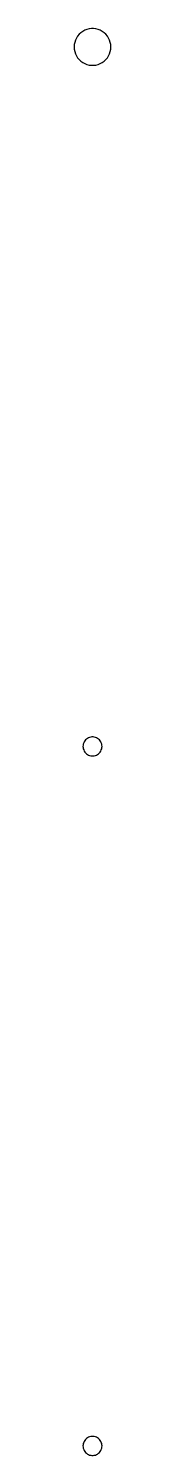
# Model space of a CAD drawing. Header units: metres. Extents: x -3 to 3, y -1 to 223.
import ezdxf

# ---------------------------------------------------------------- set-up
doc = ezdxf.new("R2010")
doc.units = ezdxf.units.M

msp = doc.modelspace()

# ---------------------------------------------------------------- linework, layer by layer
for p, q in [((-1.85, 222.23), (-2.11, 221.99)), ((-1.55, 222.45), (-1.85, 222.23)), ((-1.23, 222.62), (-1.55, 222.45)), ((-0.9, 222.76), (-1.23, 222.62)), ((-0.54, 222.85), (-0.9, 222.76)), ((-0.18, 222.89), (-0.54, 222.85)), ((0.18, 222.89), (-0.18, 222.89)), ((0.54, 222.85), (0.18, 222.89)), ((0.9, 222.76), (0.54, 222.85)), ((1.23, 222.62), (0.9, 222.76)), ((1.55, 222.45), (1.23, 222.62)), ((1.85, 222.23), (1.55, 222.45)), ((2.11, 221.99), (1.85, 222.23)), ((-2.88, 220.36), (-2.9, 220)), ((-2.9, 220), (-2.88, 219.64)), ((-2.81, 220.72), (-2.88, 220.36)), ((-2.7, 221.07), (-2.81, 220.72)), ((-2.54, 221.4), (-2.7, 221.07)), ((-2.35, 221.71), (-2.54, 221.4)), ((-2.11, 221.99), (-2.35, 221.71)), ((2.35, 221.71), (2.11, 221.99)), ((2.54, 221.4), (2.35, 221.71)), ((2.7, 221.07), (2.54, 221.4)), ((2.81, 220.72), (2.7, 221.07)), ((2.88, 220.36), (2.81, 220.72)), ((2.9, 220), (2.88, 220.36)), ((2.88, 219.64), (2.9, 220)), ((-2.88, 219.64), (-2.81, 219.28)), ((-2.81, 219.28), (-2.7, 218.93)), ((-2.7, 218.93), (-2.54, 218.6)), ((-2.54, 218.6), (-2.35, 218.29)), ((-2.35, 218.29), (-2.11, 218.01)), ((-2.11, 218.01), (-1.85, 217.77)), ((-1.85, 217.77), (-1.55, 217.55)), ((1.55, 217.55), (1.85, 217.77)), ((1.85, 217.77), (2.11, 218.01)), ((2.11, 218.01), (2.35, 218.29)), ((2.35, 218.29), (2.54, 218.6)), ((2.54, 218.6), (2.7, 218.93)), ((2.7, 218.93), (2.81, 219.28)), ((2.81, 219.28), (2.88, 219.64)), ((-1.55, 217.55), (-1.23, 217.38)), ((-1.23, 217.38), (-0.9, 217.24)), ((-0.9, 217.24), (-0.54, 217.15)), ((-0.54, 217.15), (-0.18, 217.11)), ((-0.18, 217.11), (0.18, 217.11)), ((0.18, 217.11), (0.54, 217.15)), ((0.54, 217.15), (0.9, 217.24)), ((0.9, 217.24), (1.23, 217.38)), ((1.23, 217.38), (1.55, 217.55)), ((-1.49, 110.19), (-1.5, 110)), ((-1.5, 110), (-1.49, 109.81)), ((-1.45, 110.37), (-1.49, 110.19)), ((-1.39, 110.55), (-1.45, 110.37)), ((-1.31, 110.72), (-1.39, 110.55)), ((-1.21, 110.88), (-1.31, 110.72)), ((-1.09, 111.03), (-1.21, 110.88)), ((-0.96, 111.16), (-1.09, 111.03)), ((-0.8, 111.27), (-0.96, 111.16)), ((-0.64, 111.36), (-0.8, 111.27)), ((-0.46, 111.43), (-0.64, 111.36)), ((-0.28, 111.47), (-0.46, 111.43)), ((-0.09, 111.5), (-0.28, 111.47)), ((0.09, 111.5), (-0.09, 111.5)), ((0.28, 111.47), (0.09, 111.5)), ((0.46, 111.43), (0.28, 111.47)), ((0.64, 111.36), (0.46, 111.43)), ((0.8, 111.27), (0.64, 111.36)), ((0.96, 111.16), (0.8, 111.27)), ((1.09, 111.03), (0.96, 111.16)), ((1.21, 110.88), (1.09, 111.03)), ((1.31, 110.72), (1.21, 110.88)), ((1.39, 110.55), (1.31, 110.72)), ((1.45, 110.37), (1.39, 110.55)), ((1.49, 110.19), (1.45, 110.37)), ((1.5, 110), (1.49, 110.19)), ((1.49, 109.81), (1.5, 110)), ((-1.49, 109.81), (-1.45, 109.63)), ((-1.45, 109.63), (-1.39, 109.45)), ((-1.39, 109.45), (-1.31, 109.28)), ((-1.31, 109.28), (-1.21, 109.12)), ((-1.21, 109.12), (-1.09, 108.97)), ((-1.09, 108.97), (-0.96, 108.84)), ((-0.96, 108.84), (-0.8, 108.73)), ((-0.8, 108.73), (-0.64, 108.64)), ((-0.64, 108.64), (-0.46, 108.57)), ((-0.46, 108.57), (-0.28, 108.53)), ((-0.28, 108.53), (-0.09, 108.5)), ((-0.09, 108.5), (0.09, 108.5)), ((0.09, 108.5), (0.28, 108.53)), ((0.28, 108.53), (0.46, 108.57)), ((0.46, 108.57), (0.64, 108.64)), ((0.64, 108.64), (0.8, 108.73)), ((0.8, 108.73), (0.96, 108.84)), ((0.96, 108.84), (1.09, 108.97)), ((1.09, 108.97), (1.21, 109.12)), ((1.21, 109.12), (1.31, 109.28)), ((1.31, 109.28), (1.39, 109.45)), ((1.39, 109.45), (1.45, 109.63)), ((1.45, 109.63), (1.49, 109.81)), ((-1.49, 0.19), (-1.5, 0)), ((-1.5, 0), (-1.49, -0.19)), ((-1.45, 0.37), (-1.49, 0.19)), ((-1.39, 0.55), (-1.45, 0.37)), ((-1.31, 0.72), (-1.39, 0.55)), ((-1.21, 0.88), (-1.31, 0.72)), ((-1.09, 1.03), (-1.21, 0.88)), ((-0.96, 1.16), (-1.09, 1.03)), ((-0.8, 1.27), (-0.96, 1.16)), ((-0.64, 1.36), (-0.8, 1.27)), ((-0.46, 1.43), (-0.64, 1.36)), ((-0.28, 1.47), (-0.46, 1.43)), ((-0.09, 1.5), (-0.28, 1.47)), ((0.09, 1.5), (-0.09, 1.5)), ((0.28, 1.47), (0.09, 1.5)), ((0.46, 1.43), (0.28, 1.47)), ((0.64, 1.36), (0.46, 1.43)), ((0.8, 1.27), (0.64, 1.36)), ((0.96, 1.16), (0.8, 1.27)), ((1.09, 1.03), (0.96, 1.16)), ((1.21, 0.88), (1.09, 1.03)), ((1.31, 0.72), (1.21, 0.88)), ((1.39, 0.55), (1.31, 0.72)), ((1.45, 0.37), (1.39, 0.55)), ((1.49, 0.19), (1.45, 0.37)), ((1.5, 0), (1.49, 0.19)), ((1.49, -0.19), (1.5, 0)), ((-1.49, -0.19), (-1.45, -0.37)), ((-1.45, -0.37), (-1.39, -0.55)), ((-1.39, -0.55), (-1.31, -0.72)), ((-1.31, -0.72), (-1.21, -0.88)), ((-1.21, -0.88), (-1.09, -1.03)), ((-1.09, -1.03), (-0.96, -1.16)), ((-0.96, -1.16), (-0.8, -1.27)), ((-0.8, -1.27), (-0.64, -1.36)), ((-0.64, -1.36), (-0.46, -1.43)), ((-0.46, -1.43), (-0.28, -1.47)), ((-0.28, -1.47), (-0.09, -1.5)), ((-0.09, -1.5), (0.09, -1.5)), ((0.09, -1.5), (0.28, -1.47)), ((0.28, -1.47), (0.46, -1.43)), ((0.46, -1.43), (0.64, -1.36)), ((0.64, -1.36), (0.8, -1.27)), ((0.8, -1.27), (0.96, -1.16)), ((0.96, -1.16), (1.09, -1.03)), ((1.09, -1.03), (1.21, -0.88)), ((1.21, -0.88), (1.31, -0.72)), ((1.31, -0.72), (1.39, -0.55)), ((1.39, -0.55), (1.45, -0.37)), ((1.45, -0.37), (1.49, -0.19))]:
    msp.add_line(p, q)

doc.saveas('drawing.dxf')
